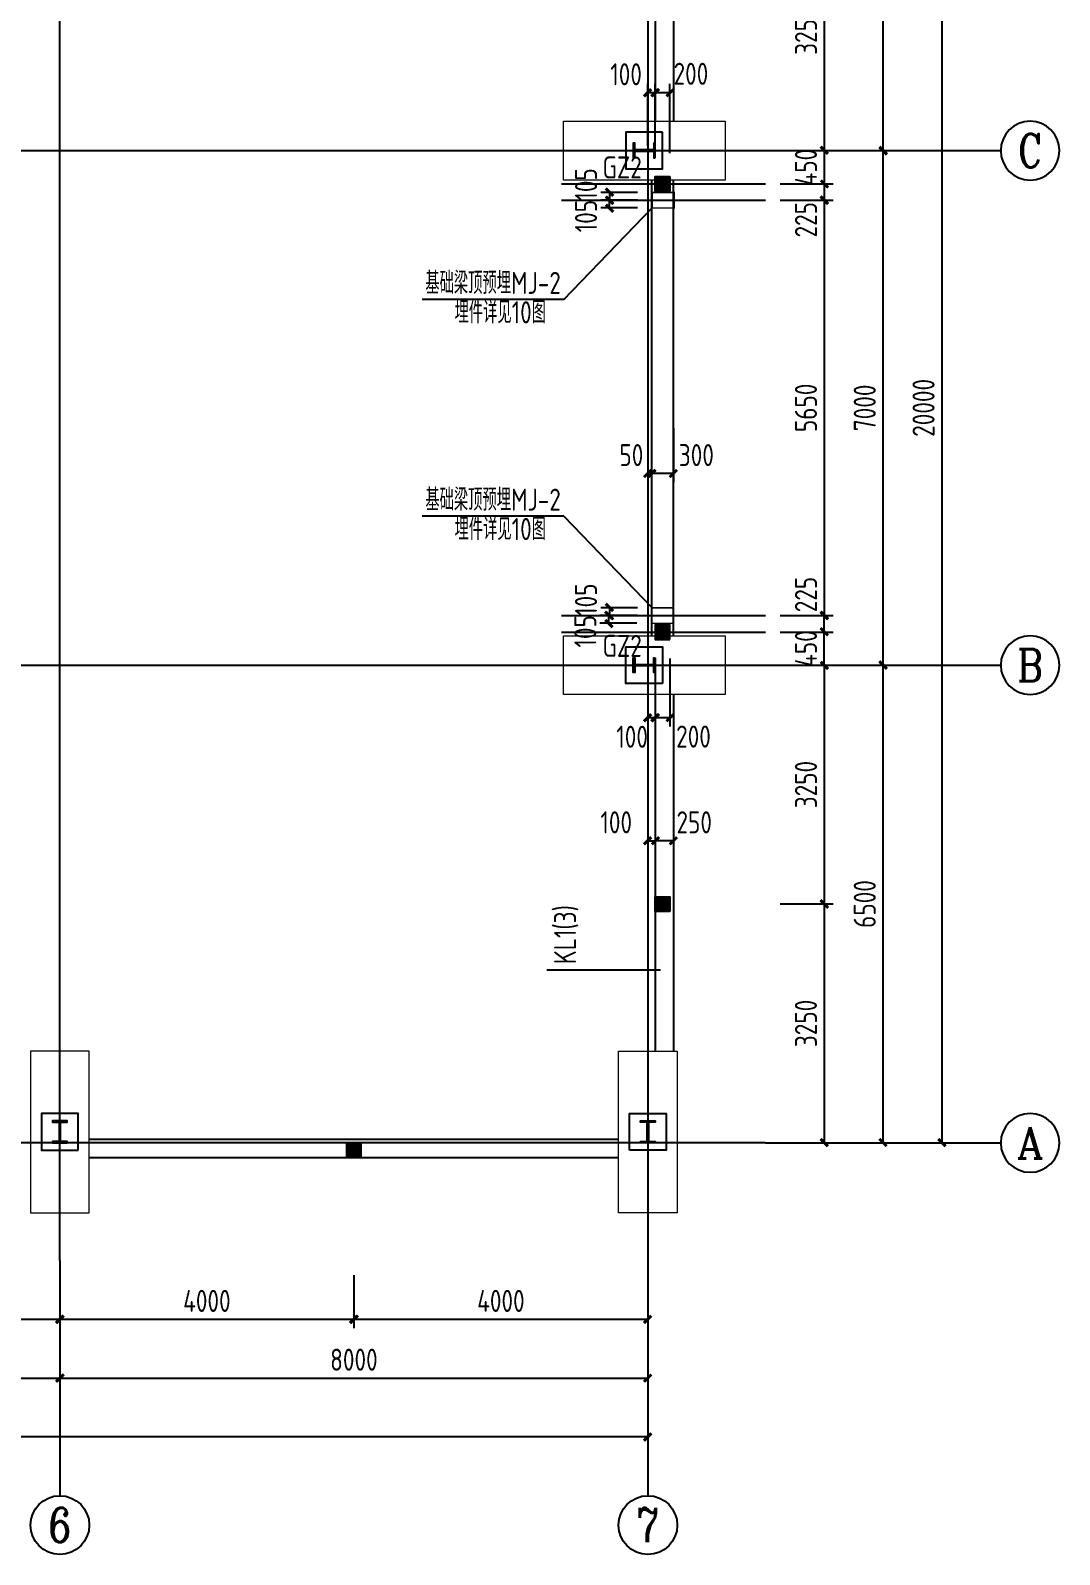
# Model space of a CAD drawing. Header units: millimetres. Extents: x 866561 to 877878, y 40199 to 44891.
# Drawn here: x 869956.3 to 870096.3, y 40406.6 to 40614 of the extents above; entities that cross this region are included whole.
import ezdxf
from ezdxf.enums import TextEntityAlignment as Align

# ---------------------------------------------------------------- set-up
doc = ezdxf.new("R2010")
doc.units = ezdxf.units.MM
doc.header["$LTSCALE"] = 1000
doc.header["$MEASUREMENT"] = 0
doc.linetypes.add('DOTE', pattern=[2.42, 2, -0.2, 0.02, -0.2])
for name, color, linetype in [('AXIS', 3, 'Continuous'), ('AXIS_TEXT', 7, 'Continuous'), ('DIM', 7, 'Continuous'), ('DOTE', 1, 'DOTE'), ('M_Prof', 2, 'Continuous'), ('WINDOW', 4, 'Continuous'), ('尺寸标注', 7, 'Continuous'), ('层14', 2, 'Continuous'), ('标注', 7, 'Continuous'), ('梁', 4, 'Continuous'), ('梁集中标注', 2, 'Continuous')]:
    doc.layers.add(name, color=color, linetype=linetype)
doc.layers.add('承台基础', color=23, linetype='Continuous', lineweight=18)
doc.styles.add('_TCH_AXIS', font='COMPLEX', dxfattribs={"bigfont": 'GBCBIG'})
doc.styles.add('COMPLEX', font='COMPLEX')
doc.styles.add('GBHZ', font='gbenor.shx', dxfattribs={"width": 0.9, "bigfont": 'gbcbig.shx'})
doc.dimstyles.new('Y100', dxfattribs={"dimscale": 0, "dimtxt": 3, "dimasz": 0.01, "dimexe": 1.2, "dimexo": 2, "dimgap": 1, "dimtad": 1, "dimdec": 0, "dimlfac": 100, "dimzin": 0, "dimdsep": 46, "dimtxsty": 'GBHZ', "dimblk": 'DX', "dimcen": 0.09, "dimdle": 1, "dimclrd": 7, "dimclre": 7, "dimclrt": 7, "dimadec": 0, "dimazin": 0, "dimtfac": 1, "dimtdec": 0, "dimtix": 1, "dimtmove": 2, "dimatfit": 3, "dimldrblk": 'DX', "dimfxl": 0, "dimtolj": 1, "dimtzin": 0, "dimarcsym": 0})

# ---------------------------------------------------------------- blocks, each defined once
blk = doc.blocks.new('_AXISO')
blk.add_circle((0, 0), 0.5)
at = {"layer": 'AXIS_TEXT', "style": 'COMPLEX', "width": 1.041667}
blk.add_attdef('A', text='', height=0.56, dxfattribs=at).set_placement((-0.25, -0.28), (0.25, -0.28), align=Align.FIT)
blk = doc.blocks.new('DX')
at = {"color": 0, "linetype": 'ByBlock', "const_width": 40}
blk.add_lwpolyline([(-54, -51), (46, 49)], dxfattribs=at)
blk = doc.blocks.new('*D234')
at = {"layer": 'Defpoints', "color": 0, "transparency": 16777216}
for p in [(869880.29, 40446.64), (869960.29, 40446.64), (869960.29, 40430.64)]:
    blk.add_point(p, dxfattribs=at)
at = {"layer": 'dim', "color": 7, "lineweight": -2, "transparency": 16777216}
for p, q in [((869880.29, 40444.64), (869880.29, 40429.44)), ((869960.29, 40444.64), (869960.29, 40429.44)), ((869880.3, 40430.64), (869960.28, 40430.64))]:
    blk.add_line(p, q, dxfattribs=at)
at = {"layer": 'dim', "color": 7, "lineweight": -2, "transparency": 16777216, "xscale": 0.01, "yscale": 0.01, "zscale": 0.01, "rotation": 180}
blk.add_blockref('DX', (869880.29, 40430.64), dxfattribs=at)
at = {"layer": 'dim', "color": 7, "lineweight": -2, "transparency": 16777216, "xscale": 0.01, "yscale": 0.01, "zscale": 0.01}
blk.add_blockref('DX', (869960.29, 40430.64), dxfattribs=at)
at = {"layer": 'dim', "color": 7, "transparency": 16777216, "insert": (869920.29, 40433.14), "char_height": 3, "attachment_point": 5, "style": 'GBHZ'}
blk.add_mtext('\\A1;8000', dxfattribs=at)
blk = doc.blocks.new('*D235')
at = {"layer": 'Defpoints', "color": 0, "transparency": 16777216}
for p in [(869960.29, 40446.64), (870040.29, 40446.64), (870040.29, 40430.64)]:
    blk.add_point(p, dxfattribs=at)
at = {"layer": 'dim', "color": 7, "lineweight": -2, "transparency": 16777216}
for p, q in [((869960.29, 40444.64), (869960.29, 40429.44)), ((870040.29, 40444.64), (870040.29, 40429.44)), ((869960.3, 40430.64), (870040.28, 40430.64))]:
    blk.add_line(p, q, dxfattribs=at)
at = {"layer": 'dim', "color": 7, "lineweight": -2, "transparency": 16777216, "xscale": 0.01, "yscale": 0.01, "zscale": 0.01, "rotation": 180}
blk.add_blockref('DX', (869960.29, 40430.64), dxfattribs=at)
at = {"layer": 'dim', "color": 7, "lineweight": -2, "transparency": 16777216, "xscale": 0.01, "yscale": 0.01, "zscale": 0.01}
blk.add_blockref('DX', (870040.29, 40430.64), dxfattribs=at)
at = {"layer": 'dim', "color": 7, "transparency": 16777216, "insert": (870000.29, 40433.14), "char_height": 3, "attachment_point": 5, "style": 'GBHZ'}
blk.add_mtext('\\A1;8000', dxfattribs=at)
blk = doc.blocks.new('*D236')
at = {"layer": 'Defpoints', "color": 0, "transparency": 16777216}
for p in [(869560.29, 40446.64), (870040.29, 40446.64), (869560.29, 40422.64)]:
    blk.add_point(p, dxfattribs=at)
at = {"layer": 'dim', "color": 7, "lineweight": -2, "transparency": 16777216}
for p, q in [((869560.29, 40444.64), (869560.29, 40421.44)), ((870040.29, 40444.64), (870040.29, 40421.44)), ((870040.28, 40422.64), (869560.3, 40422.64))]:
    blk.add_line(p, q, dxfattribs=at)
at = {"layer": 'dim', "color": 7, "lineweight": -2, "transparency": 16777216, "xscale": 0.01, "yscale": 0.01, "zscale": 0.01, "rotation": 180}
blk.add_blockref('DX', (869560.29, 40422.64), dxfattribs=at)
at = {"layer": 'dim', "color": 7, "lineweight": -2, "transparency": 16777216, "xscale": 0.01, "yscale": 0.01, "zscale": 0.01}
blk.add_blockref('DX', (870040.29, 40422.64), dxfattribs=at)
at = {"layer": 'dim', "color": 7, "transparency": 16777216, "insert": (869800.29, 40425.14), "char_height": 3, "attachment_point": 5, "style": 'GBHZ'}
blk.add_mtext('\\A1;48000', dxfattribs=at)
blk = doc.blocks.new('*D227')
at = {"layer": 'Defpoints', "color": 0, "transparency": 16777216}
for p in [(870056.29, 40527.64), (870072.29, 40527.64), (870056.29, 40462.64)]:
    blk.add_point(p, dxfattribs=at)
at = {"layer": 'dim', "color": 7, "lineweight": -2, "transparency": 16777216}
for p, q in [((870058.29, 40527.64), (870073.49, 40527.64)), ((870072.29, 40462.65), (870072.29, 40527.63)), ((870058.29, 40462.64), (870073.49, 40462.64))]:
    blk.add_line(p, q, dxfattribs=at)
at = {"layer": 'dim', "color": 7, "lineweight": -2, "transparency": 16777216, "xscale": 0.01, "yscale": 0.01, "zscale": 0.01}
for p, rotation in [((870072.29, 40527.64), 90), ((870072.29, 40462.64), 270)]:
    blk.add_blockref('DX', p, dxfattribs=dict(at, rotation=rotation))
at = {"layer": 'dim', "color": 7, "transparency": 16777216, "insert": (870069.79, 40495.14), "char_height": 3, "attachment_point": 5, "rotation": 90, "style": 'GBHZ'}
blk.add_mtext('\\A1;6500', dxfattribs=at)
blk = doc.blocks.new('*D228')
at = {"layer": 'Defpoints', "color": 0, "transparency": 16777216}
for p in [(870056.29, 40597.64), (870072.29, 40597.64), (870056.29, 40527.64)]:
    blk.add_point(p, dxfattribs=at)
at = {"layer": 'dim', "color": 7, "lineweight": -2, "transparency": 16777216}
for p, q in [((870058.29, 40597.64), (870073.49, 40597.64)), ((870072.29, 40527.65), (870072.29, 40597.63)), ((870058.29, 40527.64), (870073.49, 40527.64))]:
    blk.add_line(p, q, dxfattribs=at)
at = {"layer": 'dim', "color": 7, "lineweight": -2, "transparency": 16777216, "xscale": 0.01, "yscale": 0.01, "zscale": 0.01}
for p, rotation in [((870072.29, 40597.64), 90), ((870072.29, 40527.64), 270)]:
    blk.add_blockref('DX', p, dxfattribs=dict(at, rotation=rotation))
at = {"layer": 'dim', "color": 7, "transparency": 16777216, "insert": (870069.79, 40562.64), "char_height": 3, "attachment_point": 5, "rotation": 90, "style": 'GBHZ'}
blk.add_mtext('\\A1;7000', dxfattribs=at)
blk = doc.blocks.new('*D229')
at = {"layer": 'Defpoints', "color": 0, "transparency": 16777216}
for p in [(870056.29, 40662.64), (870072.29, 40662.64), (870056.29, 40597.64)]:
    blk.add_point(p, dxfattribs=at)
at = {"layer": 'dim', "color": 7, "lineweight": -2, "transparency": 16777216}
for p, q in [((870058.29, 40662.64), (870073.49, 40662.64)), ((870072.29, 40597.65), (870072.29, 40662.63)), ((870058.29, 40597.64), (870073.49, 40597.64))]:
    blk.add_line(p, q, dxfattribs=at)
at = {"layer": 'dim', "color": 7, "lineweight": -2, "transparency": 16777216, "xscale": 0.01, "yscale": 0.01, "zscale": 0.01}
for p, rotation in [((870072.29, 40662.64), 90), ((870072.29, 40597.64), 270)]:
    blk.add_blockref('DX', p, dxfattribs=dict(at, rotation=rotation))
at = {"layer": 'dim', "color": 7, "transparency": 16777216, "insert": (870069.79, 40630.14), "char_height": 3, "attachment_point": 5, "rotation": 90, "style": 'GBHZ'}
blk.add_mtext('\\A1;6500', dxfattribs=at)
blk = doc.blocks.new('*D230')
at = {"layer": 'Defpoints', "color": 0, "transparency": 16777216}
for p in [(870056.29, 40662.64), (870056.29, 40462.64), (870080.29, 40462.64)]:
    blk.add_point(p, dxfattribs=at)
at = {"layer": 'dim', "color": 7, "lineweight": -2, "transparency": 16777216}
for p, q in [((870058.29, 40662.64), (870081.49, 40662.64)), ((870080.29, 40662.63), (870080.29, 40462.65)), ((870058.29, 40462.64), (870081.49, 40462.64))]:
    blk.add_line(p, q, dxfattribs=at)
at = {"layer": 'dim', "color": 7, "lineweight": -2, "transparency": 16777216, "xscale": 0.01, "yscale": 0.01, "zscale": 0.01}
for p, rotation in [((870080.29, 40662.64), 90), ((870080.29, 40462.64), 270)]:
    blk.add_blockref('DX', p, dxfattribs=dict(at, rotation=rotation))
at = {"layer": 'dim', "color": 7, "transparency": 16777216, "insert": (870077.79, 40562.64), "char_height": 3, "attachment_point": 5, "rotation": 90, "style": 'GBHZ'}
blk.add_mtext('\\A1;20000', dxfattribs=at)
blk = doc.blocks.new('*D1094')
at = {"layer": 'Defpoints', "color": 0, "transparency": 16777216}
for p in [(869920.29, 40446.64), (869960.29, 40446.64), (869960.29, 40438.64)]:
    blk.add_point(p, dxfattribs=at)
at = {"layer": 'dim', "color": 7, "lineweight": -2, "transparency": 16777216}
for p, q in [((869920.29, 40444.64), (869920.29, 40437.44)), ((869960.29, 40444.64), (869960.29, 40437.44)), ((869920.3, 40438.64), (869960.28, 40438.64))]:
    blk.add_line(p, q, dxfattribs=at)
at = {"layer": 'dim', "color": 7, "lineweight": -2, "transparency": 16777216, "xscale": 0.01, "yscale": 0.01, "zscale": 0.01, "rotation": 180}
blk.add_blockref('DX', (869920.29, 40438.64), dxfattribs=at)
at = {"layer": 'dim', "color": 7, "lineweight": -2, "transparency": 16777216, "xscale": 0.01, "yscale": 0.01, "zscale": 0.01}
blk.add_blockref('DX', (869960.29, 40438.64), dxfattribs=at)
at = {"layer": 'dim', "color": 7, "transparency": 16777216, "insert": (869940.29, 40441.14), "char_height": 3, "attachment_point": 5, "style": 'GBHZ'}
blk.add_mtext('\\A1;4000', dxfattribs=at)
blk = doc.blocks.new('*D1095')
at = {"layer": 'Defpoints', "color": 0, "transparency": 16777216}
for p in [(869960.29, 40446.64), (870000.29, 40446.64), (870000.29, 40438.64)]:
    blk.add_point(p, dxfattribs=at)
at = {"layer": 'dim', "color": 7, "lineweight": -2, "transparency": 16777216}
for p, q in [((869960.29, 40444.64), (869960.29, 40437.44)), ((870000.29, 40444.64), (870000.29, 40437.44)), ((869960.3, 40438.64), (870000.28, 40438.64))]:
    blk.add_line(p, q, dxfattribs=at)
at = {"layer": 'dim', "color": 7, "lineweight": -2, "transparency": 16777216, "xscale": 0.01, "yscale": 0.01, "zscale": 0.01, "rotation": 180}
blk.add_blockref('DX', (869960.29, 40438.64), dxfattribs=at)
at = {"layer": 'dim', "color": 7, "lineweight": -2, "transparency": 16777216, "xscale": 0.01, "yscale": 0.01, "zscale": 0.01}
blk.add_blockref('DX', (870000.29, 40438.64), dxfattribs=at)
at = {"layer": 'dim', "color": 7, "transparency": 16777216, "insert": (869980.29, 40441.14), "char_height": 3, "attachment_point": 5, "style": 'GBHZ'}
blk.add_mtext('\\A1;4000', dxfattribs=at)
blk = doc.blocks.new('*D1096')
at = {"layer": 'Defpoints', "color": 0, "transparency": 16777216}
for p in [(870000.29, 40446.64), (870040.29, 40446.64), (870040.29, 40438.64)]:
    blk.add_point(p, dxfattribs=at)
at = {"layer": 'dim', "color": 7, "lineweight": -2, "transparency": 16777216}
for p, q in [((870000.29, 40444.64), (870000.29, 40437.44)), ((870040.29, 40444.64), (870040.29, 40437.44)), ((870000.3, 40438.64), (870040.28, 40438.64))]:
    blk.add_line(p, q, dxfattribs=at)
at = {"layer": 'dim', "color": 7, "lineweight": -2, "transparency": 16777216, "xscale": 0.01, "yscale": 0.01, "zscale": 0.01, "rotation": 180}
blk.add_blockref('DX', (870000.29, 40438.64), dxfattribs=at)
at = {"layer": 'dim', "color": 7, "lineweight": -2, "transparency": 16777216, "xscale": 0.01, "yscale": 0.01, "zscale": 0.01}
blk.add_blockref('DX', (870040.29, 40438.64), dxfattribs=at)
at = {"layer": 'dim', "color": 7, "transparency": 16777216, "insert": (870020.29, 40441.14), "char_height": 3, "attachment_point": 5, "style": 'GBHZ'}
blk.add_mtext('\\A1;4000', dxfattribs=at)
blk = doc.blocks.new('*D1110')
at = {"layer": 'Defpoints', "color": 0, "transparency": 16777216}
for p in [(870056.29, 40630.14), (870056.29, 40597.64), (870064.29, 40597.64)]:
    blk.add_point(p, dxfattribs=at)
at = {"layer": 'dim', "color": 7, "lineweight": -2, "transparency": 16777216}
for p, q in [((870058.29, 40630.14), (870065.49, 40630.14)), ((870064.29, 40630.13), (870064.29, 40597.65)), ((870058.29, 40597.64), (870065.49, 40597.64))]:
    blk.add_line(p, q, dxfattribs=at)
at = {"layer": 'dim', "color": 7, "lineweight": -2, "transparency": 16777216, "xscale": 0.01, "yscale": 0.01, "zscale": 0.01}
for p, rotation in [((870064.29, 40630.14), 90), ((870064.29, 40597.64), 270)]:
    blk.add_blockref('DX', p, dxfattribs=dict(at, rotation=rotation))
at = {"layer": 'dim', "color": 7, "transparency": 16777216, "insert": (870061.79, 40613.89), "char_height": 3, "attachment_point": 5, "rotation": 90, "style": 'GBHZ'}
blk.add_mtext('\\A1;3250', dxfattribs=at)
blk = doc.blocks.new('*D1107')
at = {"layer": 'Defpoints', "color": 0, "transparency": 16777216}
for p in [(870056.29, 40527.64), (870056.29, 40495.14), (870064.29, 40495.14)]:
    blk.add_point(p, dxfattribs=at)
at = {"layer": 'dim', "color": 7, "lineweight": -2, "transparency": 16777216}
for p, q in [((870058.29, 40527.64), (870065.49, 40527.64)), ((870064.29, 40527.63), (870064.29, 40495.15)), ((870058.29, 40495.14), (870065.49, 40495.14))]:
    blk.add_line(p, q, dxfattribs=at)
at = {"layer": 'dim', "color": 7, "lineweight": -2, "transparency": 16777216, "xscale": 0.01, "yscale": 0.01, "zscale": 0.01}
for p, rotation in [((870064.29, 40527.64), 90), ((870064.29, 40495.14), 270)]:
    blk.add_blockref('DX', p, dxfattribs=dict(at, rotation=rotation))
at = {"layer": 'dim', "color": 7, "transparency": 16777216, "insert": (870061.79, 40511.39), "char_height": 3, "attachment_point": 5, "rotation": 90, "style": 'GBHZ'}
blk.add_mtext('\\A1;3250', dxfattribs=at)
blk = doc.blocks.new('*D1108')
at = {"layer": 'Defpoints', "color": 0, "transparency": 16777216}
for p in [(870056.29, 40495.14), (870056.29, 40462.64), (870064.29, 40462.64)]:
    blk.add_point(p, dxfattribs=at)
at = {"layer": 'dim', "color": 7, "lineweight": -2, "transparency": 16777216}
for p, q in [((870058.29, 40495.14), (870065.49, 40495.14)), ((870064.29, 40495.13), (870064.29, 40462.65)), ((870058.29, 40462.64), (870065.49, 40462.64))]:
    blk.add_line(p, q, dxfattribs=at)
at = {"layer": 'dim', "color": 7, "lineweight": -2, "transparency": 16777216, "xscale": 0.01, "yscale": 0.01, "zscale": 0.01}
for p, rotation in [((870064.29, 40495.14), 90), ((870064.29, 40462.64), 270)]:
    blk.add_blockref('DX', p, dxfattribs=dict(at, rotation=rotation))
at = {"layer": 'dim', "color": 7, "transparency": 16777216, "insert": (870061.79, 40478.89), "char_height": 3, "attachment_point": 5, "rotation": 90, "style": 'GBHZ'}
blk.add_mtext('\\A1;3250', dxfattribs=at)
blk = doc.blocks.new('*D1185')
at = {"layer": 'Defpoints', "color": 0, "transparency": 16777216}
for p in [(870056.29, 40597.64), (870056.29, 40593.14), (870064.29, 40593.14)]:
    blk.add_point(p, dxfattribs=at)
at = {"layer": 'dim', "color": 7, "lineweight": -2, "transparency": 16777216}
for p, q in [((870058.29, 40597.64), (870065.49, 40597.64)), ((870064.29, 40597.65), (870064.29, 40597.66)), ((870064.29, 40597.64), (870064.29, 40593.14)), ((870058.29, 40593.14), (870065.49, 40593.14)), ((870064.29, 40593.13), (870064.29, 40593.12))]:
    blk.add_line(p, q, dxfattribs=at)
at = {"layer": 'dim', "color": 7, "lineweight": -2, "transparency": 16777216, "xscale": 0.01, "yscale": 0.01, "zscale": 0.01}
for p, rotation in [((870064.29, 40597.64), 270), ((870064.29, 40593.14), 90)]:
    blk.add_blockref('DX', p, dxfattribs=dict(at, rotation=rotation))
at = {"layer": 'dim', "color": 7, "transparency": 16777216, "insert": (870061.79, 40595.39), "char_height": 3, "attachment_point": 5, "rotation": 90, "style": 'GBHZ'}
blk.add_mtext('\\A1;450', dxfattribs=at)
blk = doc.blocks.new('*D1186')
at = {"layer": 'Defpoints', "color": 0, "transparency": 16777216}
for p in [(870056.29, 40593.14), (870056.29, 40590.89), (870064.29, 40590.89)]:
    blk.add_point(p, dxfattribs=at)
at = {"layer": 'dim', "color": 7, "lineweight": -2, "transparency": 16777216}
for p, q in [((870058.29, 40593.14), (870065.49, 40593.14)), ((870064.29, 40593.13), (870064.29, 40590.9)), ((870058.29, 40590.89), (870065.49, 40590.89))]:
    blk.add_line(p, q, dxfattribs=at)
at = {"layer": 'dim', "color": 7, "lineweight": -2, "transparency": 16777216, "xscale": 0.01, "yscale": 0.01, "zscale": 0.01}
for p, rotation in [((870064.29, 40593.14), 90), ((870064.29, 40590.89), 270)]:
    blk.add_blockref('DX', p, dxfattribs=dict(at, rotation=rotation))
at = {"layer": 'dim', "color": 7, "transparency": 16777216, "insert": (870061.79, 40588.23), "char_height": 3, "attachment_point": 5, "rotation": 90, "style": 'GBHZ'}
blk.add_mtext('\\A1;225', dxfattribs=at)
blk = doc.blocks.new('*D1187')
at = {"layer": 'Defpoints', "color": 0, "transparency": 16777216}
for p in [(870056.29, 40590.89), (870056.29, 40534.39), (870064.29, 40534.39)]:
    blk.add_point(p, dxfattribs=at)
at = {"layer": 'dim', "color": 7, "lineweight": -2, "transparency": 16777216}
for p, q in [((870058.29, 40590.89), (870065.49, 40590.89)), ((870064.29, 40590.88), (870064.29, 40534.4)), ((870058.29, 40534.39), (870065.49, 40534.39))]:
    blk.add_line(p, q, dxfattribs=at)
at = {"layer": 'dim', "color": 7, "lineweight": -2, "transparency": 16777216, "xscale": 0.01, "yscale": 0.01, "zscale": 0.01}
for p, rotation in [((870064.29, 40590.89), 90), ((870064.29, 40534.39), 270)]:
    blk.add_blockref('DX', p, dxfattribs=dict(at, rotation=rotation))
at = {"layer": 'dim', "color": 7, "transparency": 16777216, "insert": (870061.79, 40562.64), "char_height": 3, "attachment_point": 5, "rotation": 90, "style": 'GBHZ'}
blk.add_mtext('\\A1;5650', dxfattribs=at)
blk = doc.blocks.new('*D1188')
at = {"layer": 'Defpoints', "color": 0, "transparency": 16777216}
for p in [(870056.29, 40532.14), (870064.29, 40532.14), (870056.29, 40527.64)]:
    blk.add_point(p, dxfattribs=at)
at = {"layer": 'dim', "color": 7, "lineweight": -2, "transparency": 16777216}
for p, q in [((870058.29, 40532.14), (870065.49, 40532.14)), ((870064.29, 40532.15), (870064.29, 40532.16)), ((870064.29, 40527.64), (870064.29, 40532.14)), ((870058.29, 40527.64), (870065.49, 40527.64)), ((870064.29, 40527.63), (870064.29, 40527.62))]:
    blk.add_line(p, q, dxfattribs=at)
at = {"layer": 'dim', "color": 7, "lineweight": -2, "transparency": 16777216, "xscale": 0.01, "yscale": 0.01, "zscale": 0.01}
for p, rotation in [((870064.29, 40532.14), 270), ((870064.29, 40527.64), 90)]:
    blk.add_blockref('DX', p, dxfattribs=dict(at, rotation=rotation))
at = {"layer": 'dim', "color": 7, "transparency": 16777216, "insert": (870061.79, 40529.89), "char_height": 3, "attachment_point": 5, "rotation": 90, "style": 'GBHZ'}
blk.add_mtext('\\A1;450', dxfattribs=at)
blk = doc.blocks.new('*D1189')
at = {"layer": 'Defpoints', "color": 0, "transparency": 16777216}
for p in [(870056.29, 40534.39), (870064.29, 40534.39), (870056.29, 40532.14)]:
    blk.add_point(p, dxfattribs=at)
at = {"layer": 'dim', "color": 7, "lineweight": -2, "transparency": 16777216}
for p, q in [((870058.29, 40534.39), (870065.49, 40534.39)), ((870064.29, 40532.15), (870064.29, 40534.38)), ((870058.29, 40532.14), (870065.49, 40532.14))]:
    blk.add_line(p, q, dxfattribs=at)
at = {"layer": 'dim', "color": 7, "lineweight": -2, "transparency": 16777216, "xscale": 0.01, "yscale": 0.01, "zscale": 0.01}
for p, rotation in [((870064.29, 40534.39), 90), ((870064.29, 40532.14), 270)]:
    blk.add_blockref('DX', p, dxfattribs=dict(at, rotation=rotation))
at = {"layer": 'dim', "color": 7, "transparency": 16777216, "insert": (870061.79, 40537.24), "char_height": 3, "attachment_point": 5, "rotation": 90, "style": 'GBHZ'}
blk.add_mtext('\\A1;225', dxfattribs=at)
blk = doc.blocks.new('*D1948')
at = {"layer": 'Defpoints', "color": 0, "transparency": 16777216}
for p in [(870041.29, 40510.88), (870043.79, 40510.88), (870041.29, 40503.75)]:
    blk.add_point(p, dxfattribs=at)
at = {"layer": 'dim', "color": 7, "lineweight": -2, "transparency": 16777216}
for p, q in [((870041.29, 40508.88), (870041.29, 40502.55)), ((870043.79, 40508.88), (870043.79, 40502.55)), ((870043.78, 40503.75), (870041.3, 40503.75))]:
    blk.add_line(p, q, dxfattribs=at)
at = {"layer": 'dim', "color": 7, "lineweight": -2, "transparency": 16777216, "xscale": 0.01, "yscale": 0.01, "zscale": 0.01, "rotation": 180}
blk.add_blockref('DX', (870041.29, 40503.75), dxfattribs=at)
at = {"layer": 'dim', "color": 7, "lineweight": -2, "transparency": 16777216, "xscale": 0.01, "yscale": 0.01, "zscale": 0.01}
blk.add_blockref('DX', (870043.79, 40503.75), dxfattribs=at)
at = {"layer": 'dim', "color": 7, "transparency": 16777216, "insert": (870046.59, 40506.25), "char_height": 3, "attachment_point": 5, "style": 'GBHZ'}
blk.add_mtext('\\A1;250', dxfattribs=at)
blk = doc.blocks.new('*D1952')
at = {"layer": 'Defpoints', "color": 0, "transparency": 16777216}
for p in [(870035.07, 40590.89), (870040.89, 40591.94), (870040.89, 40590.89)]:
    blk.add_point(p, dxfattribs=at)
at = {"layer": '标注', "color": 7, "lineweight": -2, "transparency": 16777216}
for p, q in [((870035.07, 40591.95), (870035.07, 40591.96)), ((870038.89, 40591.94), (870033.87, 40591.94)), ((870038.89, 40590.89), (870033.87, 40590.89)), ((870035.07, 40591.94), (870035.07, 40590.89)), ((870035.07, 40590.88), (870035.07, 40590.87))]:
    blk.add_line(p, q, dxfattribs=at)
at = {"layer": '标注', "color": 7, "lineweight": -2, "transparency": 16777216, "xscale": 0.01, "yscale": 0.01, "zscale": 0.01}
for p, rotation in [((870035.07, 40591.94), 270), ((870035.07, 40590.89), 90)]:
    blk.add_blockref('DX', p, dxfattribs=dict(at, rotation=rotation))
at = {"layer": '标注', "color": 7, "transparency": 16777216, "insert": (870031.87, 40593.04), "char_height": 3, "attachment_point": 5, "rotation": 90, "style": 'GBHZ'}
blk.add_mtext('\\A1;105', dxfattribs=at)
blk = doc.blocks.new('*D1953')
at = {"layer": 'Defpoints', "color": 0, "transparency": 16777216}
for p in [(870035.07, 40590.89), (870040.89, 40590.89), (870040.89, 40589.84)]:
    blk.add_point(p, dxfattribs=at)
at = {"layer": '标注', "color": 7, "lineweight": -2, "transparency": 16777216}
for p, q in [((870038.89, 40590.89), (870033.87, 40590.89)), ((870035.07, 40590.9), (870035.07, 40590.91)), ((870035.07, 40589.84), (870035.07, 40590.89)), ((870038.89, 40589.84), (870033.87, 40589.84)), ((870035.07, 40589.83), (870035.07, 40589.82))]:
    blk.add_line(p, q, dxfattribs=at)
at = {"layer": '标注', "color": 7, "lineweight": -2, "transparency": 16777216, "xscale": 0.01, "yscale": 0.01, "zscale": 0.01}
for p, rotation in [((870035.07, 40590.89), 270), ((870035.07, 40589.84), 90)]:
    blk.add_blockref('DX', p, dxfattribs=dict(at, rotation=rotation))
at = {"layer": '标注', "color": 7, "transparency": 16777216, "insert": (870031.87, 40588.73), "char_height": 3, "attachment_point": 5, "rotation": 90, "style": 'GBHZ'}
blk.add_mtext('\\A1;105', dxfattribs=at)
blk = doc.blocks.new('*D1954')
at = {"layer": 'Defpoints', "color": 0, "transparency": 16777216}
for p in [(870040.79, 40561.93), (870043.79, 40561.89), (870040.79, 40553.71)]:
    blk.add_point(p, dxfattribs=at)
at = {"layer": '标注', "color": 7, "lineweight": -2, "transparency": 16777216}
for p, q in [((870040.79, 40559.93), (870040.79, 40552.51)), ((870043.79, 40559.89), (870043.79, 40552.51)), ((870043.78, 40553.71), (870040.8, 40553.71))]:
    blk.add_line(p, q, dxfattribs=at)
at = {"layer": '标注', "color": 7, "lineweight": -2, "transparency": 16777216, "xscale": 0.01, "yscale": 0.01, "zscale": 0.01, "rotation": 180}
blk.add_blockref('DX', (870040.79, 40553.71), dxfattribs=at)
at = {"layer": '标注', "color": 7, "lineweight": -2, "transparency": 16777216, "xscale": 0.01, "yscale": 0.01, "zscale": 0.01}
blk.add_blockref('DX', (870043.79, 40553.71), dxfattribs=at)
at = {"layer": '标注', "color": 7, "transparency": 16777216, "insert": (870046.88, 40556.21), "char_height": 3, "attachment_point": 5, "style": 'GBHZ'}
blk.add_mtext('\\A1;300', dxfattribs=at)
blk = doc.blocks.new('*D1955')
at = {"layer": 'Defpoints', "color": 0, "transparency": 16777216}
for p in [(870040.29, 40561.93), (870040.79, 40561.93), (870040.29, 40553.71)]:
    blk.add_point(p, dxfattribs=at)
at = {"layer": '标注', "color": 7, "lineweight": -2, "transparency": 16777216}
for p, q in [((870040.29, 40559.93), (870040.29, 40552.51)), ((870040.79, 40559.93), (870040.79, 40552.51)), ((870040.28, 40553.71), (870040.27, 40553.71)), ((870040.79, 40553.71), (870040.29, 40553.71)), ((870040.8, 40553.71), (870040.81, 40553.71))]:
    blk.add_line(p, q, dxfattribs=at)
at = {"layer": '标注', "color": 7, "lineweight": -2, "transparency": 16777216, "xscale": 0.01, "yscale": 0.01, "zscale": 0.01}
blk.add_blockref('DX', (870040.29, 40553.71), dxfattribs=at)
at = {"layer": '标注', "color": 7, "lineweight": -2, "transparency": 16777216, "xscale": 0.01, "yscale": 0.01, "zscale": 0.01, "rotation": 180}
blk.add_blockref('DX', (870040.79, 40553.71), dxfattribs=at)
at = {"layer": '标注', "color": 7, "transparency": 16777216, "insert": (870038.04, 40556.21), "char_height": 3, "attachment_point": 5, "style": 'GBHZ'}
blk.add_mtext('\\A1;50', dxfattribs=at)
blk = doc.blocks.new('*D1956')
at = {"layer": 'Defpoints', "color": 0, "transparency": 16777216}
for p in [(870041.29, 40605.52), (870041.29, 40595.28), (870043.29, 40595.28)]:
    blk.add_point(p, dxfattribs=at)
at = {"layer": '标注', "color": 7, "lineweight": -2, "transparency": 16777216}
for p, q in [((870041.29, 40597.28), (870041.29, 40606.72)), ((870043.29, 40597.28), (870043.29, 40606.72)), ((870041.28, 40605.52), (870041.27, 40605.52)), ((870043.29, 40605.52), (870041.29, 40605.52)), ((870043.3, 40605.52), (870043.31, 40605.52))]:
    blk.add_line(p, q, dxfattribs=at)
at = {"layer": '标注', "color": 7, "lineweight": -2, "transparency": 16777216, "xscale": 0.01, "yscale": 0.01, "zscale": 0.01}
blk.add_blockref('DX', (870041.29, 40605.52), dxfattribs=at)
at = {"layer": '标注', "color": 7, "lineweight": -2, "transparency": 16777216, "xscale": 0.01, "yscale": 0.01, "zscale": 0.01, "rotation": 180}
blk.add_blockref('DX', (870043.29, 40605.52), dxfattribs=at)
at = {"layer": '标注', "color": 7, "transparency": 16777216, "insert": (870046.14, 40608.09), "char_height": 3, "attachment_point": 5, "style": 'GBHZ'}
blk.add_mtext('\\A1;200', dxfattribs=at)
blk = doc.blocks.new('*D1949')
at = {"layer": 'Defpoints', "color": 0, "transparency": 16777216}
for p in [(870040.29, 40605.52), (870040.29, 40596.3), (870041.29, 40596.3)]:
    blk.add_point(p, dxfattribs=at)
at = {"layer": 'dim', "color": 7, "lineweight": -2, "transparency": 16777216}
for p, q in [((870040.29, 40598.3), (870040.29, 40606.72)), ((870041.29, 40598.3), (870041.29, 40606.72)), ((870040.28, 40605.52), (870040.27, 40605.52)), ((870041.29, 40605.52), (870040.29, 40605.52)), ((870041.3, 40605.52), (870041.31, 40605.52))]:
    blk.add_line(p, q, dxfattribs=at)
at = {"layer": 'dim', "color": 7, "lineweight": -2, "transparency": 16777216, "xscale": 0.01, "yscale": 0.01, "zscale": 0.01}
blk.add_blockref('DX', (870040.29, 40605.52), dxfattribs=at)
at = {"layer": 'dim', "color": 7, "lineweight": -2, "transparency": 16777216, "xscale": 0.01, "yscale": 0.01, "zscale": 0.01, "rotation": 180}
blk.add_blockref('DX', (870041.29, 40605.52), dxfattribs=at)
at = {"layer": 'dim', "color": 7, "transparency": 16777216, "insert": (870037.32, 40608.02), "char_height": 3, "attachment_point": 5, "style": 'GBHZ'}
blk.add_mtext('\\A1;100', dxfattribs=at)
blk = doc.blocks.new('*D1950')
at = {"layer": 'Defpoints', "color": 0, "transparency": 16777216}
for p in [(870034.97, 40534.39), (870040.79, 40534.39), (870040.79, 40533.34)]:
    blk.add_point(p, dxfattribs=at)
at = {"layer": '标注', "color": 7, "lineweight": -2, "transparency": 16777216}
for p, q in [((870038.79, 40534.39), (870033.77, 40534.39)), ((870034.97, 40534.4), (870034.97, 40534.41)), ((870034.97, 40533.34), (870034.97, 40534.39)), ((870038.79, 40533.34), (870033.77, 40533.34)), ((870034.97, 40533.33), (870034.97, 40533.32))]:
    blk.add_line(p, q, dxfattribs=at)
at = {"layer": '标注', "color": 7, "lineweight": -2, "transparency": 16777216, "xscale": 0.01, "yscale": 0.01, "zscale": 0.01}
for p, rotation in [((870034.97, 40534.39), 270), ((870034.97, 40533.34), 90)]:
    blk.add_blockref('DX', p, dxfattribs=dict(at, rotation=rotation))
at = {"layer": '标注', "color": 7, "transparency": 16777216, "insert": (870031.77, 40532.23), "char_height": 3, "attachment_point": 5, "rotation": 90, "style": 'GBHZ'}
blk.add_mtext('\\A1;105', dxfattribs=at)
blk = doc.blocks.new('*D1951')
at = {"layer": 'Defpoints', "color": 0, "transparency": 16777216}
for p in [(870035.07, 40534.39), (870040.89, 40535.44), (870040.89, 40534.39)]:
    blk.add_point(p, dxfattribs=at)
at = {"layer": '标注', "color": 7, "lineweight": -2, "transparency": 16777216}
for p, q in [((870038.89, 40535.44), (870033.87, 40535.44)), ((870038.89, 40534.39), (870033.87, 40534.39)), ((870035.07, 40535.45), (870035.07, 40535.46)), ((870035.07, 40535.44), (870035.07, 40534.39)), ((870035.07, 40534.38), (870035.07, 40534.37))]:
    blk.add_line(p, q, dxfattribs=at)
at = {"layer": '标注', "color": 7, "lineweight": -2, "transparency": 16777216, "xscale": 0.01, "yscale": 0.01, "zscale": 0.01}
for p, rotation in [((870035.07, 40535.44), 270), ((870035.07, 40534.39), 90)]:
    blk.add_blockref('DX', p, dxfattribs=dict(at, rotation=rotation))
at = {"layer": '标注', "color": 7, "transparency": 16777216, "insert": (870031.87, 40536.54), "char_height": 3, "attachment_point": 5, "rotation": 90, "style": 'GBHZ'}
blk.add_mtext('\\A1;105', dxfattribs=at)
blk = doc.blocks.new('*D1945')
at = {"layer": 'Defpoints', "color": 0, "transparency": 16777216}
for p in [(870040.29, 40510.88), (870041.29, 40510.88), (870041.29, 40503.75)]:
    blk.add_point(p, dxfattribs=at)
at = {"layer": 'dim', "color": 7, "lineweight": -2, "transparency": 16777216}
for p, q in [((870040.29, 40508.88), (870040.29, 40502.55)), ((870041.29, 40508.88), (870041.29, 40502.55)), ((870040.28, 40503.75), (870040.27, 40503.75)), ((870040.29, 40503.75), (870041.29, 40503.75)), ((870041.3, 40503.75), (870041.31, 40503.75))]:
    blk.add_line(p, q, dxfattribs=at)
at = {"layer": 'dim', "color": 7, "lineweight": -2, "transparency": 16777216, "xscale": 0.01, "yscale": 0.01, "zscale": 0.01}
blk.add_blockref('DX', (870040.29, 40503.75), dxfattribs=at)
at = {"layer": 'dim', "color": 7, "lineweight": -2, "transparency": 16777216, "xscale": 0.01, "yscale": 0.01, "zscale": 0.01, "rotation": 180}
blk.add_blockref('DX', (870041.29, 40503.75), dxfattribs=at)
at = {"layer": 'dim', "color": 7, "transparency": 16777216, "insert": (870035.98, 40506.25), "char_height": 3, "attachment_point": 5, "style": 'GBHZ'}
blk.add_mtext('\\A1;100', dxfattribs=at)
blk = doc.blocks.new('*D1946')
at = {"layer": 'Defpoints', "color": 0, "transparency": 16777216}
for p in [(870041.29, 40530.56), (870043.29, 40530.56), (870041.29, 40520.49)]:
    blk.add_point(p, dxfattribs=at)
at = {"layer": '梁', "color": 7, "lineweight": -2, "transparency": 16777216}
for p, q in [((870041.29, 40528.56), (870041.29, 40519.29)), ((870043.29, 40528.56), (870043.29, 40519.29)), ((870041.28, 40520.49), (870041.27, 40520.49)), ((870043.29, 40520.49), (870041.29, 40520.49)), ((870043.3, 40520.49), (870043.31, 40520.49))]:
    blk.add_line(p, q, dxfattribs=at)
at = {"layer": '梁', "color": 7, "lineweight": -2, "transparency": 16777216, "xscale": 0.01, "yscale": 0.01, "zscale": 0.01}
blk.add_blockref('DX', (870041.29, 40520.49), dxfattribs=at)
at = {"layer": '梁', "color": 7, "lineweight": -2, "transparency": 16777216, "xscale": 0.01, "yscale": 0.01, "zscale": 0.01, "rotation": 180}
blk.add_blockref('DX', (870043.29, 40520.49), dxfattribs=at)
at = {"layer": '梁', "color": 7, "transparency": 16777216, "insert": (870046.49, 40517.92), "char_height": 3, "attachment_point": 5, "style": 'GBHZ'}
blk.add_mtext('\\A1;200', dxfattribs=at)
blk = doc.blocks.new('*D1947')
at = {"layer": 'Defpoints', "color": 0, "transparency": 16777216}
for p in [(870040.29, 40531.06), (870041.29, 40530.56), (870040.29, 40520.49)]:
    blk.add_point(p, dxfattribs=at)
at = {"layer": '梁', "color": 7, "lineweight": -2, "transparency": 16777216}
for p, q in [((870040.29, 40529.06), (870040.29, 40519.29)), ((870041.29, 40528.56), (870041.29, 40519.29)), ((870040.28, 40520.49), (870040.27, 40520.49)), ((870041.29, 40520.49), (870040.29, 40520.49)), ((870041.3, 40520.49), (870041.31, 40520.49))]:
    blk.add_line(p, q, dxfattribs=at)
at = {"layer": '梁', "color": 7, "lineweight": -2, "transparency": 16777216, "xscale": 0.01, "yscale": 0.01, "zscale": 0.01}
blk.add_blockref('DX', (870040.29, 40520.49), dxfattribs=at)
at = {"layer": '梁', "color": 7, "lineweight": -2, "transparency": 16777216, "xscale": 0.01, "yscale": 0.01, "zscale": 0.01, "rotation": 180}
blk.add_blockref('DX', (870041.29, 40520.49), dxfattribs=at)
at = {"layer": '梁', "color": 7, "transparency": 16777216, "insert": (870038.14, 40517.89), "char_height": 3, "attachment_point": 5, "style": 'GBHZ'}
blk.add_mtext('\\A1;100', dxfattribs=at)

msp = doc.modelspace()

# ---------------------------------------------------------------- linework, layer by layer
for points in [[(870042.288, 40600.137), (870037.288, 40600.137), (870037.288, 40595.137), (870042.288, 40595.137)], [(870042.288, 40525.137), (870037.288, 40525.137), (870037.288, 40530.137), (870042.288, 40530.137)], [(869962.788, 40461.637), (869962.788, 40466.637), (869957.788, 40466.637), (869957.788, 40461.637)], [(870037.788, 40461.637), (870037.788, 40466.637), (870042.788, 40466.637), (870042.788, 40461.637)]]:
    msp.add_lwpolyline(points, close=True)
at = {"layer": 'AXIS', "color": 0}
for p, q in [((870056.288, 40597.637), (870088.288, 40597.637)), ((870056.288, 40527.637), (870088.288, 40527.637)), ((870056.288, 40462.637), (870088.288, 40462.637)), ((869960.288, 40446.637), (869960.288, 40414.637)), ((870040.288, 40446.637), (870040.288, 40414.637))]:
    msp.add_line(p, q, dxfattribs=at)
at = {"layer": 'DOTE', "linetype": 'DOTE'}
for p, q in [((869960.288, 40446.637), (869960.288, 40678.637)), ((870040.288, 40678.637), (870040.288, 40446.637)), ((869544.288, 40597.637), (870056.288, 40597.637)), ((870028.522, 40593.137), (870056.288, 40593.137)), ((870028.522, 40590.887), (870056.288, 40590.887)), ((870028.522, 40534.387), (870056.288, 40534.387)), ((870028.522, 40532.137), (870056.288, 40532.137)), ((869544.288, 40527.637), (870056.288, 40527.637)), ((870056.288, 40462.637), (869544.288, 40462.637))]:
    msp.add_line(p, q, dxfattribs=at)
at = {"layer": 'M_Prof'}
for points in [[(870041.288, 40596.637), (870041.288, 40598.637), (870041.088, 40598.637), (870041.088, 40597.727), (870038.488, 40597.727), (870038.488, 40598.637), (870038.288, 40598.637), (870038.288, 40596.637), (870038.488, 40596.637), (870038.488, 40597.547), (870041.088, 40597.547), (870041.088, 40596.637)], [(870041.288, 40528.637), (870041.288, 40526.637), (870041.088, 40526.637), (870041.088, 40527.547), (870038.488, 40527.547), (870038.488, 40526.637), (870038.288, 40526.637), (870038.288, 40528.637), (870038.488, 40528.637), (870038.488, 40527.727), (870041.088, 40527.727), (870041.088, 40528.637)], [(869959.288, 40462.637), (869961.288, 40462.637), (869961.288, 40462.837), (869960.378, 40462.837), (869960.378, 40465.437), (869961.288, 40465.437), (869961.288, 40465.637), (869959.288, 40465.637), (869959.288, 40465.437), (869960.198, 40465.437), (869960.198, 40462.837), (869959.288, 40462.837)], [(870041.288, 40462.637), (870039.288, 40462.637), (870039.288, 40462.837), (870040.198, 40462.837), (870040.198, 40465.437), (870039.288, 40465.437), (870039.288, 40465.637), (870041.288, 40465.637), (870041.288, 40465.437), (870040.378, 40465.437), (870040.378, 40462.837), (870041.288, 40462.837)]]:
    msp.add_lwpolyline(points, close=True, dxfattribs=at)
at = {"layer": 'WINDOW'}
for p, q in [((870043.789, 40531.637), (870043.789, 40593.637)), ((870028.855, 40577.381), (870040.889, 40589.836)), ((870028.855, 40547.892), (870040.889, 40535.437))]:
    msp.add_line(p, q, dxfattribs=at)
at = {"layer": '尺寸标注', "color": 6, "linetype": 'ByBlock', "const_width": 0.2}
for points in [[(870043.889, 40589.836), (870043.889, 40591.936), (870040.889, 40591.936), (870040.889, 40589.836), (870043.889, 40589.836)], [(870043.789, 40535.437), (870043.789, 40533.337), (870040.789, 40533.337), (870040.789, 40535.437), (870043.789, 40535.437)]]:
    msp.add_lwpolyline(points, dxfattribs=at)
at = {"layer": '层14'}
for points in [[(870043.288, 40594.137), (870043.288, 40592.137), (870041.288, 40592.137), (870041.288, 40594.137)], [(870043.288, 40531.137), (870043.288, 40533.137), (870041.288, 40533.137), (870041.288, 40531.137)], [(870043.288, 40494.137), (870041.288, 40494.137), (870041.288, 40496.137), (870043.288, 40496.137)], [(869999.288, 40460.637), (870001.288, 40460.637), (870001.288, 40462.637), (869999.288, 40462.637)]]:
    msp.add_lwpolyline(points, close=True, dxfattribs=at)
for points in [[(870043.288, 40594.137), (870041.288, 40594.137), (870043.288, 40592.137), (870041.288, 40592.137)], [(870043.288, 40531.137), (870041.288, 40531.137), (870043.288, 40533.137), (870041.288, 40533.137)], [(870043.288, 40494.137), (870043.288, 40496.137), (870041.288, 40494.137), (870041.288, 40496.137)], [(869999.288, 40460.637), (869999.288, 40462.637), (870001.288, 40460.637), (870001.288, 40462.637)]]:
    msp.add_solid(points, dxfattribs=at)
at = {"layer": '承台基础', "color": 2, "ltscale": 0.006}
for points in [[(870050.788, 40593.637), (870028.788, 40593.637), (870028.788, 40601.637), (870050.788, 40601.637)], [(870050.788, 40523.637), (870028.788, 40523.637), (870028.788, 40531.637), (870050.788, 40531.637)], [(869964.288, 40453.137), (869964.288, 40475.137), (869956.288, 40475.137), (869956.288, 40453.137)], [(870036.288, 40453.137), (870036.288, 40475.137), (870044.288, 40475.137), (870044.288, 40453.137)]]:
    msp.add_lwpolyline(points, close=True, dxfattribs=at)
at = {"layer": '标注'}
for p, q in [((870028.855, 40577.381), (870009.564, 40577.381)), ((870028.855, 40547.892), (870009.564, 40547.892))]:
    msp.add_line(p, q, dxfattribs=at)
at = {"layer": '梁'}
for p, q in [((870041.288, 40650.137), (870041.288, 40601.637)), ((870043.788, 40650.137), (870043.788, 40601.637)), ((870040.789, 40593.637), (870040.789, 40531.637)), ((870041.288, 40523.637), (870041.288, 40475.137)), ((870043.788, 40523.637), (870043.788, 40475.137)), ((869964.288, 40463.137), (870036.288, 40463.137)), ((869964.288, 40460.637), (870036.288, 40460.637))]:
    msp.add_line(p, q, dxfattribs=at)
at = {"layer": '梁集中标注'}
msp.add_line((870041.993, 40486.117), (870026.546, 40486.117), dxfattribs=at)

# ---------------------------------------------------------------- block references
at = {"layer": 'AXIS', "color": 0}
ref = msp.add_blockref('_AXISO', (870092.288, 40597.637), dxfattribs=dict(at, xscale=-8, yscale=8, zscale=8))
ref.add_attrib('A', 'C', dxfattribs={"layer": 'AXIS_TEXT', "color": 0, "height": 4.557, "style": '_TCH_AXIS'}).set_placement((870090.661, 40595.358), (870093.916, 40595.358), align=Align.FIT)
ref = msp.add_blockref('_AXISO', (870092.288, 40527.637), dxfattribs=dict(at, xscale=-8, yscale=8, zscale=8))
ref.add_attrib('A', 'B', dxfattribs={"layer": 'AXIS_TEXT', "color": 0, "height": 4.353, "style": '_TCH_AXIS'}).set_placement((870090.527, 40525.461), (870094.05, 40525.461), align=Align.FIT)
ref = msp.add_blockref('_AXISO', (870092.288, 40462.637), dxfattribs=dict(at, xscale=-8, yscale=8, zscale=8))
ref.add_attrib('A', 'A', dxfattribs={"layer": 'AXIS_TEXT', "color": 0, "height": 4.252, "style": '_TCH_AXIS'}).set_placement((870090.466, 40460.511), (870094.11, 40460.511), align=Align.FIT)
ref = msp.add_blockref('_AXISO', (869960.288, 40410.637), dxfattribs=dict(at, xscale=8, yscale=8, zscale=8))
ref.add_attrib('A', '6', dxfattribs={"layer": 'AXIS_TEXT', "color": 0, "height": 4.659, "style": '_TCH_AXIS'}).set_placement((869958.735, 40408.307), (869961.841, 40408.307), align=Align.FIT)
ref = msp.add_blockref('_AXISO', (870040.288, 40410.637), dxfattribs=dict(at, xscale=8, yscale=8, zscale=8))
ref.add_attrib('A', '7', dxfattribs={"layer": 'AXIS_TEXT', "color": 0, "height": 4.659, "style": '_TCH_AXIS'}).set_placement((870038.735, 40408.307), (870041.841, 40408.307), align=Align.FIT)

# ---------------------------------------------------------------- texts
at = {"layer": '梁集中标注', "style": 'GBHZ', "width": 0.9}
for s, p in [('GZ2', (870034.114, 40593.85)), ('基础梁顶预埋MJ-2', (870010.003, 40578.138)), ('埋件详见10图', (870013.979, 40574.14)), ('基础梁顶预埋MJ-2', (870010.003, 40548.649)), ('埋件详见10图', (870013.979, 40544.651)), ('GZ2', (870034.114, 40528.757))]:
    msp.add_text(s, height=3, dxfattribs=at).set_placement(p)
msp.add_text('KL1(3)', height=3, rotation=90, dxfattribs=at).set_placement((870030.52, 40486.944))

# ---------------------------------------------------------------- dimensions: what is measured, and where the dimension line sits
at = {"layer": 'dim'}
for base, p1, p2, angle, override, picture, middle in [((870072.288, 40662.637), (870056.288, 40597.637), (870056.288, 40662.637), 90, {"dimscale": 1, "dimfxl": 2}, '*D229', (870069.788, 40630.137)), ((870080.288, 40462.637), (870056.288, 40662.637), (870056.288, 40462.637), 90, {"dimscale": 1, "dimfxl": 2}, '*D230', (870077.788, 40562.637)), ((870064.288, 40597.637), (870056.288, 40630.137), (870056.288, 40597.637), 90, {"dimscale": 1}, '*D1110', (870061.788, 40613.887)), ((870064.288, 40593.137), (870056.288, 40597.637), (870056.288, 40593.137), 270, {"dimscale": 1}, '*D1185', (870061.788, 40595.387)), ((870072.288, 40597.637), (870056.288, 40527.637), (870056.288, 40597.637), 90, {"dimscale": 1, "dimfxl": 2}, '*D228', (870069.788, 40562.637)), ((870064.288, 40534.387), (870056.288, 40590.887), (870056.288, 40534.387), 270, {"dimscale": 1}, '*D1187', (870061.788, 40562.637)), ((870064.288, 40532.137), (870056.288, 40527.637), (870056.288, 40532.137), 90, {"dimscale": 1}, '*D1188', (870061.788, 40529.887)), ((870072.288, 40527.637), (870056.288, 40462.637), (870056.288, 40527.637), 90, {"dimscale": 1, "dimfxl": 2}, '*D227', (870069.788, 40495.137)), ((870064.288, 40495.137), (870056.288, 40527.637), (870056.288, 40495.137), 90, {"dimscale": 1}, '*D1107', (870061.788, 40511.387)), ((870064.288, 40462.637), (870056.288, 40495.137), (870056.288, 40462.637), 90, {"dimscale": 1}, '*D1108', (870061.788, 40478.887))]:
    dim = msp.add_linear_dim(base=base, p1=p1, p2=p2, angle=angle, dimstyle='Y100', override=override, dxfattribs=at)
    dim.commit()
    dim.dimension.update_dxf_attribs({"geometry": picture, "text_midpoint": middle})
for base, p1, p2, angle, picture, middle in [((870040.288, 40605.516), (870041.288, 40596.297), (870040.288, 40596.297), 180, '*D1949', (870037.317, 40608.016)), ((870064.288, 40590.887), (870056.288, 40593.137), (870056.288, 40590.887), 270, '*D1186', (870061.788, 40588.229)), ((870064.288, 40534.387), (870056.288, 40532.137), (870056.288, 40534.387), 90, '*D1189', (870061.788, 40537.242)), ((870041.288, 40503.75), (870040.288, 40510.877), (870041.288, 40510.877), 0, '*D1945', (870035.984, 40506.25)), ((870041.288, 40503.75), (870043.788, 40510.877), (870041.288, 40510.877), 180, '*D1948', (870046.592, 40506.25))]:
    dim = msp.add_linear_dim(base=base, p1=p1, p2=p2, angle=angle, dimstyle='Y100', override={"dimscale": 1}, dxfattribs=at)
    dim.commit()
    dim.dimension.update_dxf_attribs({"geometry": picture, "text_midpoint": middle, "dimtype": 160})
for base, p1, p2, override, picture, middle in [((869560.288, 40422.637), (870040.288, 40446.637), (869560.288, 40446.637), {"dimscale": 1, "dimfxl": 2}, '*D236', (869800.288, 40425.137)), ((869960.288, 40430.637), (869880.288, 40446.637), (869960.288, 40446.637), {"dimscale": 1, "dimfxl": 2}, '*D234', (869920.288, 40433.137)), ((869960.288, 40438.637), (869920.288, 40446.637), (869960.288, 40446.637), {"dimscale": 1}, '*D1094', (869940.288, 40441.137)), ((870040.288, 40430.637), (869960.288, 40446.637), (870040.288, 40446.637), {"dimscale": 1, "dimfxl": 2}, '*D235', (870000.288, 40433.137)), ((870000.288, 40438.637), (869960.288, 40446.637), (870000.288, 40446.637), {"dimscale": 1}, '*D1095', (869980.288, 40441.137)), ((870040.288, 40438.637), (870000.288, 40446.637), (870040.288, 40446.637), {"dimscale": 1}, '*D1096', (870020.288, 40441.137))]:
    dim = msp.add_linear_dim(base=base, p1=p1, p2=p2, dimstyle='Y100', override=override, dxfattribs=at)
    dim.commit()
    dim.dimension.update_dxf_attribs({"geometry": picture, "text_midpoint": middle})
at = {"layer": '标注'}
for base, p1, p2, angle, picture, middle in [((870041.288, 40605.516), (870043.288, 40595.276), (870041.288, 40595.276), 180, '*D1956', (870046.142, 40608.09)), ((870035.073, 40590.886), (870040.889, 40591.936), (870040.889, 40590.886), 270, '*D1952', (870031.867, 40593.039)), ((870035.073, 40590.886), (870040.889, 40589.836), (870040.889, 40590.886), 90, '*D1953', (870031.867, 40588.733)), ((870040.288, 40553.713), (870040.789, 40561.933), (870040.288, 40561.933), 180, '*D1955', (870038.042, 40556.213)), ((870040.789, 40553.713), (870043.788, 40561.893), (870040.789, 40561.933), 180, '*D1954', (870046.882, 40556.213)), ((870035.073, 40534.388), (870040.889, 40535.438), (870040.889, 40534.388), 270, '*D1951', (870031.867, 40536.541)), ((870034.973, 40534.388), (870040.789, 40533.338), (870040.789, 40534.388), 90, '*D1950', (870031.767, 40532.234))]:
    dim = msp.add_linear_dim(base=base, p1=p1, p2=p2, angle=angle, dimstyle='Y100', override={"dimscale": 1, "dimfxl": 2}, dxfattribs=at)
    dim.commit()
    dim.dimension.update_dxf_attribs({"geometry": picture, "text_midpoint": middle, "dimtype": 160})
at = {"layer": '梁'}
for base, p1, p2, picture, middle in [((870040.288, 40520.487), (870041.288, 40530.564), (870040.288, 40531.064), '*D1947', (870038.136, 40517.892)), ((870041.288, 40520.487), (870043.288, 40530.564), (870041.288, 40530.564), '*D1946', (870046.492, 40517.917))]:
    dim = msp.add_linear_dim(base=base, p1=p1, p2=p2, angle=180, dimstyle='Y100', override={"dimscale": 1, "dimfxl": 2}, dxfattribs=at)
    dim.commit()
    dim.dimension.update_dxf_attribs({"geometry": picture, "text_midpoint": middle, "dimtype": 160})

doc.saveas('drawing.dxf')
